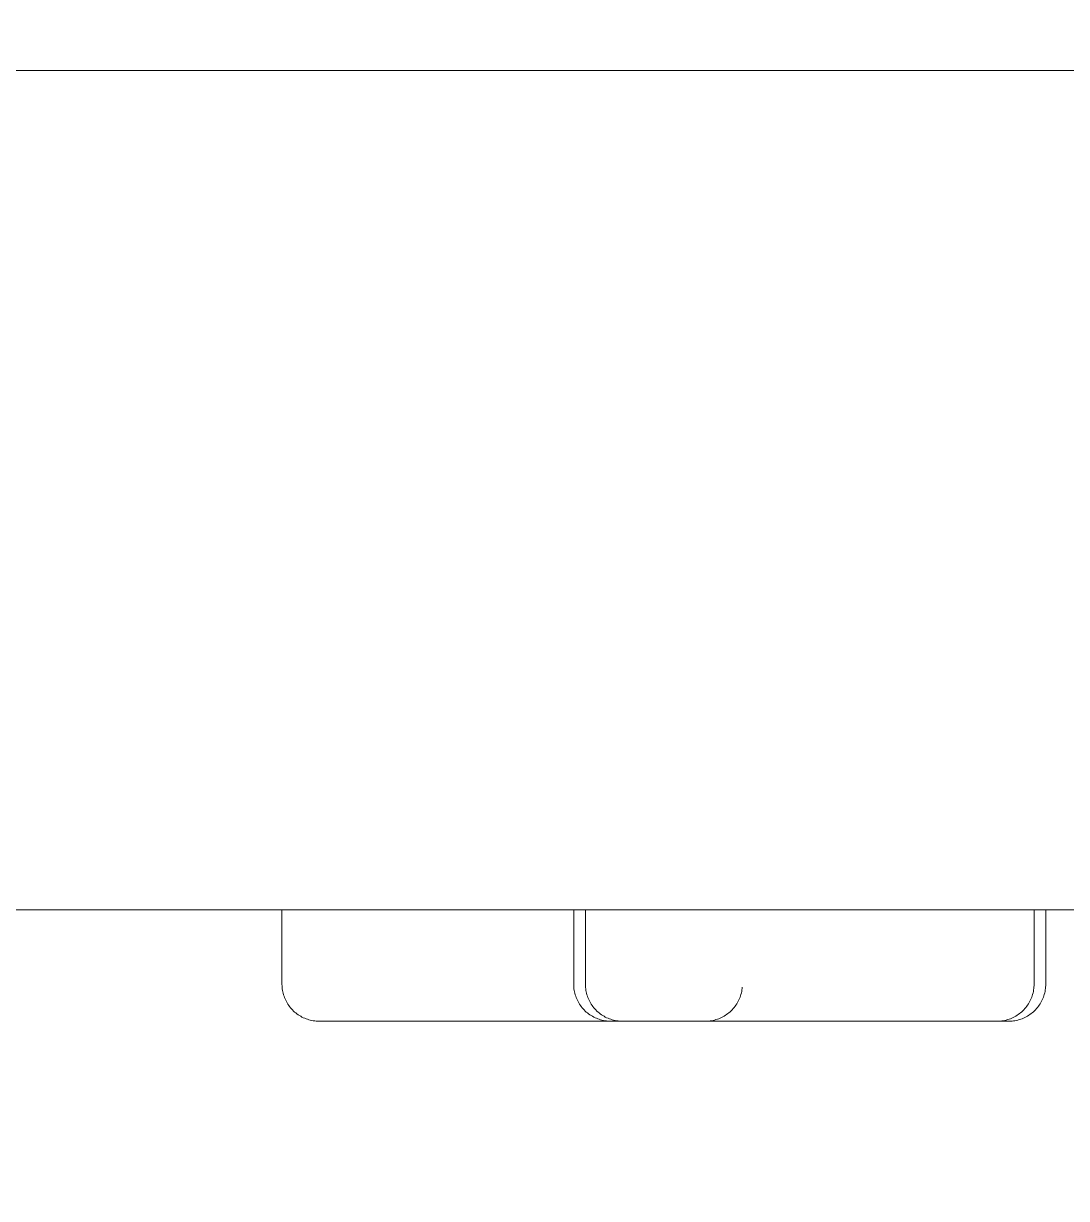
# Model space of a CAD drawing. Header units: metres. Extents: x 13415 to 21618, y 7657 to 10396.
# Drawn here: x 17719.02 to 17721.829, y 9337.57 to 9340.734 of the extents above; entities that cross this region are included whole.
import ezdxf

# ---------------------------------------------------------------- set-up
doc = ezdxf.new("R2010")
doc.units = ezdxf.units.M
doc.header["$LTSCALE"] = 0.2
doc.layers.add('02', color=2, linetype='Continuous')
doc.layers.add('A-GENM', color=2, linetype='Continuous', lineweight=9)

msp = doc.modelspace()

# ---------------------------------------------------------------- hatches: boundary and pattern name
at = {"layer": '02'}
h = msp.add_hatch(dxfattribs=at)
h.set_pattern_fill('ANGLE', color=1, scale=5)
h.set_pattern_definition([(0, (-6806.05, 3562.744), (0, 34.925), [25.4, -9.525]), (90, (-6806.05, 3562.744), (-34.925, 2e-15), [25.4, -9.525])])
h.paths.add_polyline_path([(17948.7938, 9438.521), (17688.7938, 9438.521), (17688.7938, 9148.521), (17948.7938, 9148.521)])

# ---------------------------------------------------------------- linework, layer by layer
at = {"layer": 'A-GENM'}
for p, q in [((17719.7162, 9338.3471), (17719.7162, 9338.1471)), ((17719.7162, 9338.3471), (17720.6739, 9338.3471)), ((17720.5018, 9338.3471), (17720.5018, 9338.1471)), ((17720.5018, 9338.3471), (17720.6202, 9338.3471)), ((17720.5332, 9338.3471), (17720.5332, 9338.1471)), ((17720.6202, 9338.3471), (17721.6234, 9338.3471)), ((17721.7429, 9338.3471), (17721.5715, 9338.3471)), ((17721.5715, 9338.3471), (17721.7429, 9338.3471)), ((17721.6078, 9338.3471), (17721.7429, 9338.3471)), ((17721.7418, 9338.1471), (17721.7418, 9338.3471)), ((17721.7732, 9338.1471), (17721.7732, 9338.3471)), ((17721.7732, 9338.1471), (17721.7732, 9338.3471))]:
    msp.add_line(p, q, dxfattribs=at)
at = {"layer": 'A-GENM', "flags": 128}
for points in [[(17718.757, 9340.6071), (17719.152, 9340.6071), (17719.5756, 9340.6071), (17720.0272, 9340.6071), (17720.5059, 9340.6071), (17721.0111, 9340.6071), (17721.5419, 9340.6071), (17722.0975, 9340.6071), (17722.6769, 9340.6071), (17723.2794, 9340.6071), (17723.9038, 9340.6071), (17724.5492, 9340.6071), (17725.2146, 9340.6071)], [(17724.7269, 9340.6071), (17724.076, 9340.6071), (17723.4458, 9340.6071), (17722.8373, 9340.6071), (17722.2516, 9340.6071), (17721.6894, 9340.6071), (17721.1519, 9340.6071), (17720.6397, 9340.6071), (17720.1537, 9340.6071), (17719.6948, 9340.6071), (17719.2636, 9340.6071), (17718.8608, 9340.6071)], [(17718.9784, 9338.3471), (17719.4062, 9338.3471), (17719.8621, 9338.3471), (17720.3455, 9338.3471), (17720.8556, 9338.3471), (17721.3915, 9338.3471), (17721.9525, 9338.3471), (17722.5376, 9338.3471), (17723.1459, 9338.3471), (17723.7763, 9338.3471), (17724.428, 9338.3471), (17725.0999, 9338.3471)], [(17719.7162, 9338.3471), (17719.5265, 9338.3471), (17719.0911, 9338.3471)], [(17722.6859, 9338.3471), (17722.1081, 9338.3471), (17721.7429, 9338.3471)], [(17719.8162, 9338.0471), (17719.8122, 9338.0472), (17719.8082, 9338.0474), (17719.8042, 9338.0478), (17719.8003, 9338.0484), (17719.7963, 9338.0491), (17719.7924, 9338.05), (17719.7886, 9338.051), (17719.7848, 9338.0522), (17719.781, 9338.0535), (17719.7773, 9338.055), (17719.7736, 9338.0566), (17719.77, 9338.0584), (17719.7665, 9338.0603), (17719.7631, 9338.0624), (17719.7597, 9338.0646), (17719.7565, 9338.0669), (17719.7533, 9338.0694), (17719.7503, 9338.0719), (17719.7473, 9338.0746), (17719.7445, 9338.0774), (17719.7417, 9338.0804), (17719.7391, 9338.0834), (17719.7366, 9338.0865), (17719.7343, 9338.0898), (17719.7321, 9338.0931), (17719.73, 9338.0965), (17719.728, 9338.1), (17719.7262, 9338.1035), (17719.7245, 9338.1072), (17719.723, 9338.1109), (17719.7216, 9338.1146), (17719.7204, 9338.1184), (17719.7193, 9338.1223), (17719.7184, 9338.1262), (17719.7177, 9338.1301), (17719.7171, 9338.1341), (17719.7166, 9338.1381), (17719.7163, 9338.142), (17719.7162, 9338.146), (17719.7162, 9338.1471)], [(17720.6018, 9338.0471), (17720.5978, 9338.0472), (17720.5938, 9338.0474), (17720.5898, 9338.0478), (17720.5858, 9338.0484), (17720.5819, 9338.0491), (17720.578, 9338.05), (17720.5741, 9338.051), (17720.5703, 9338.0522), (17720.5665, 9338.0535), (17720.5628, 9338.055), (17720.5592, 9338.0566), (17720.5556, 9338.0584), (17720.5521, 9338.0603), (17720.5487, 9338.0624), (17720.5453, 9338.0646), (17720.5421, 9338.0669), (17720.5389, 9338.0694), (17720.5358, 9338.0719), (17720.5329, 9338.0746), (17720.53, 9338.0774), (17720.5273, 9338.0804), (17720.5247, 9338.0834), (17720.5222, 9338.0865), (17720.5199, 9338.0898), (17720.5176, 9338.0931), (17720.5155, 9338.0965), (17720.5136, 9338.1), (17720.5118, 9338.1035), (17720.5101, 9338.1072), (17720.5086, 9338.1109), (17720.5072, 9338.1146), (17720.506, 9338.1184), (17720.5049, 9338.1223), (17720.504, 9338.1262), (17720.5032, 9338.1301), (17720.5026, 9338.1341), (17720.5022, 9338.1381), (17720.5019, 9338.142), (17720.5018, 9338.146), (17720.5018, 9338.1471)], [(17720.6018, 9338.0471), (17720.5978, 9338.0472), (17720.5938, 9338.0474), (17720.5898, 9338.0478), (17720.5858, 9338.0484), (17720.5819, 9338.0491), (17720.578, 9338.05), (17720.5741, 9338.051), (17720.5703, 9338.0522), (17720.5665, 9338.0535), (17720.5628, 9338.055), (17720.5592, 9338.0566), (17720.5556, 9338.0584), (17720.5521, 9338.0603), (17720.5487, 9338.0624), (17720.5453, 9338.0646), (17720.5421, 9338.0669), (17720.5389, 9338.0694), (17720.5358, 9338.0719), (17720.5329, 9338.0746), (17720.53, 9338.0774), (17720.5273, 9338.0804), (17720.5247, 9338.0834), (17720.5222, 9338.0865), (17720.5199, 9338.0898), (17720.5176, 9338.0931), (17720.5155, 9338.0965), (17720.5136, 9338.1), (17720.5118, 9338.1035), (17720.5101, 9338.1072), (17720.5086, 9338.1109), (17720.5072, 9338.1146), (17720.506, 9338.1184), (17720.5049, 9338.1223), (17720.504, 9338.1262), (17720.5032, 9338.1301), (17720.5026, 9338.1341), (17720.5022, 9338.1381)], [(17720.6332, 9338.0471), (17720.6292, 9338.0472), (17720.6252, 9338.0474), (17720.6212, 9338.0478), (17720.6173, 9338.0484), (17720.6133, 9338.0491), (17720.6094, 9338.05), (17720.6056, 9338.051), (17720.6018, 9338.0522), (17720.598, 9338.0535), (17720.5943, 9338.055), (17720.5906, 9338.0566), (17720.587, 9338.0584), (17720.5835, 9338.0603), (17720.5801, 9338.0624), (17720.5768, 9338.0646), (17720.5735, 9338.0669), (17720.5703, 9338.0694), (17720.5673, 9338.0719), (17720.5643, 9338.0746), (17720.5615, 9338.0774), (17720.5588, 9338.0804), (17720.5561, 9338.0834), (17720.5537, 9338.0865), (17720.5513, 9338.0898), (17720.5491, 9338.0931), (17720.547, 9338.0965), (17720.545, 9338.1), (17720.5432, 9338.1035), (17720.5415, 9338.1072), (17720.54, 9338.1109), (17720.5386, 9338.1146), (17720.5374, 9338.1184), (17720.5363, 9338.1223), (17720.5354, 9338.1262), (17720.5347, 9338.1301), (17720.5341, 9338.1341), (17720.5336, 9338.1381), (17720.5333, 9338.142), (17720.5332, 9338.146), (17720.5332, 9338.1471)], [(17720.6332, 9338.0471), (17720.6292, 9338.0472), (17720.6252, 9338.0474), (17720.6212, 9338.0478), (17720.6173, 9338.0484), (17720.6133, 9338.0491), (17720.6094, 9338.05), (17720.6056, 9338.051), (17720.6018, 9338.0522), (17720.598, 9338.0535), (17720.5943, 9338.055), (17720.5906, 9338.0566), (17720.587, 9338.0584), (17720.5835, 9338.0603), (17720.5801, 9338.0624), (17720.5768, 9338.0646), (17720.5735, 9338.0669), (17720.5703, 9338.0694), (17720.5673, 9338.0719), (17720.5643, 9338.0746), (17720.5615, 9338.0774), (17720.5588, 9338.0804), (17720.5561, 9338.0834), (17720.5537, 9338.0865), (17720.5513, 9338.0898), (17720.5491, 9338.0931), (17720.547, 9338.0965), (17720.545, 9338.1), (17720.5432, 9338.1035), (17720.5415, 9338.1072), (17720.54, 9338.1109), (17720.5386, 9338.1146), (17720.5374, 9338.1184), (17720.5363, 9338.1223), (17720.5354, 9338.1262), (17720.5347, 9338.1301), (17720.5341, 9338.1341), (17720.5336, 9338.1381)], [(17720.9559, 9338.1391), (17720.9555, 9338.1351), (17720.9549, 9338.1312), (17720.9542, 9338.1273), (17720.9533, 9338.1233), (17720.9523, 9338.1195), (17720.9511, 9338.1157), (17720.9498, 9338.1119), (17720.9483, 9338.1082), (17720.9467, 9338.1045), (17720.9449, 9338.1009), (17720.943, 9338.0974), (17720.9409, 9338.094), (17720.9387, 9338.0907), (17720.9364, 9338.0874), (17720.934, 9338.0842), (17720.9314, 9338.0812), (17720.9287, 9338.0782), (17720.9259, 9338.0754), (17720.923, 9338.0727), (17720.9199, 9338.07), (17720.9168, 9338.0676), (17720.9136, 9338.0652), (17720.9102, 9338.063), (17720.9068, 9338.0609), (17720.9033, 9338.0589), (17720.8998, 9338.0571), (17720.8961, 9338.0554), (17720.8924, 9338.0539), (17720.8887, 9338.0525), (17720.8849, 9338.0513), (17720.881, 9338.0502), (17720.8771, 9338.0493), (17720.8732, 9338.0486), (17720.8693, 9338.048), (17720.8653, 9338.0475), (17720.8613, 9338.0472), (17720.8573, 9338.0471), (17720.8562, 9338.0471)], [(17721.7418, 9338.1471), (17721.7417, 9338.1431), (17721.7415, 9338.1391), (17721.7411, 9338.1351), (17721.7405, 9338.1312), (17721.7398, 9338.1273), (17721.7389, 9338.1233), (17721.7379, 9338.1195), (17721.7367, 9338.1157), (17721.7354, 9338.1119), (17721.7339, 9338.1082), (17721.7322, 9338.1045), (17721.7305, 9338.1009), (17721.7286, 9338.0974), (17721.7265, 9338.094), (17721.7243, 9338.0907), (17721.722, 9338.0874), (17721.7195, 9338.0842), (17721.717, 9338.0812), (17721.7143, 9338.0782), (17721.7114, 9338.0754), (17721.7085, 9338.0727), (17721.7055, 9338.07), (17721.7024, 9338.0676), (17721.6991, 9338.0652), (17721.6958, 9338.063), (17721.6924, 9338.0609), (17721.6889, 9338.0589), (17721.6853, 9338.0571), (17721.6817, 9338.0554), (17721.678, 9338.0539), (17721.6743, 9338.0525), (17721.6704, 9338.0513), (17721.6666, 9338.0502), (17721.6627, 9338.0493), (17721.6588, 9338.0486), (17721.6548, 9338.048), (17721.6508, 9338.0475), (17721.6469, 9338.0472), (17721.6429, 9338.0471), (17721.6418, 9338.0471)], [(17721.7415, 9338.1391), (17721.7411, 9338.1351), (17721.7405, 9338.1312), (17721.7398, 9338.1273), (17721.7389, 9338.1233), (17721.7379, 9338.1195), (17721.7367, 9338.1157), (17721.7354, 9338.1119), (17721.7339, 9338.1082), (17721.7322, 9338.1045), (17721.7305, 9338.1009), (17721.7286, 9338.0974), (17721.7265, 9338.094), (17721.7243, 9338.0907), (17721.722, 9338.0874), (17721.7195, 9338.0842), (17721.717, 9338.0812), (17721.7143, 9338.0782), (17721.7114, 9338.0754), (17721.7085, 9338.0727), (17721.7055, 9338.07), (17721.7024, 9338.0676), (17721.6991, 9338.0652), (17721.6958, 9338.063), (17721.6924, 9338.0609), (17721.6889, 9338.0589), (17721.6853, 9338.0571), (17721.6817, 9338.0554), (17721.678, 9338.0539), (17721.6743, 9338.0525), (17721.6704, 9338.0513), (17721.6666, 9338.0502), (17721.6627, 9338.0493), (17721.6588, 9338.0486), (17721.6548, 9338.048), (17721.6508, 9338.0475), (17721.6469, 9338.0472), (17721.6429, 9338.0471), (17721.6418, 9338.0471)], [(17721.7732, 9338.1471), (17721.7731, 9338.1431), (17721.7729, 9338.1391), (17721.7725, 9338.1351), (17721.7719, 9338.1312), (17721.7712, 9338.1273), (17721.7704, 9338.1233), (17721.7693, 9338.1195), (17721.7681, 9338.1157), (17721.7668, 9338.1119), (17721.7653, 9338.1082), (17721.7637, 9338.1045), (17721.7619, 9338.1009), (17721.76, 9338.0974), (17721.7579, 9338.094), (17721.7558, 9338.0907), (17721.7534, 9338.0874), (17721.751, 9338.0842), (17721.7484, 9338.0812), (17721.7457, 9338.0782), (17721.7429, 9338.0754), (17721.74, 9338.0727), (17721.7369, 9338.07), (17721.7338, 9338.0676), (17721.7306, 9338.0652), (17721.7272, 9338.063), (17721.7238, 9338.0609), (17721.7203, 9338.0589), (17721.7168, 9338.0571), (17721.7132, 9338.0554), (17721.7095, 9338.0539), (17721.7057, 9338.0525), (17721.7019, 9338.0513), (17721.698, 9338.0502), (17721.6941, 9338.0493), (17721.6902, 9338.0486), (17721.6863, 9338.048), (17721.6823, 9338.0475), (17721.6783, 9338.0472), (17721.6743, 9338.0471), (17721.6732, 9338.0471)], [(17721.7732, 9338.1471), (17721.7731, 9338.1431), (17721.7729, 9338.1391), (17721.7725, 9338.1351), (17721.7719, 9338.1312), (17721.7712, 9338.1273), (17721.7704, 9338.1233), (17721.7693, 9338.1195), (17721.7681, 9338.1157), (17721.7668, 9338.1119), (17721.7653, 9338.1082), (17721.7637, 9338.1045), (17721.7619, 9338.1009), (17721.76, 9338.0974), (17721.7579, 9338.094), (17721.7558, 9338.0907), (17721.7534, 9338.0874), (17721.751, 9338.0842), (17721.7484, 9338.0812), (17721.7457, 9338.0782), (17721.7429, 9338.0754), (17721.74, 9338.0727), (17721.7369, 9338.07), (17721.7338, 9338.0676), (17721.7306, 9338.0652), (17721.7272, 9338.063), (17721.7238, 9338.0609), (17721.7203, 9338.0589), (17721.7168, 9338.0571), (17721.7132, 9338.0554), (17721.7095, 9338.0539), (17721.7057, 9338.0525), (17721.7019, 9338.0513), (17721.698, 9338.0502), (17721.6941, 9338.0493), (17721.6902, 9338.0486), (17721.6863, 9338.048), (17721.6823, 9338.0475), (17721.6783, 9338.0472), (17721.6743, 9338.0471), (17721.6732, 9338.0471)], [(17719.8162, 9338.0471), (17719.8166, 9338.0471), (17719.8179, 9338.0471), (17719.8199, 9338.0471), (17719.8229, 9338.0471), (17719.8266, 9338.0471), (17719.8311, 9338.0471), (17719.8365, 9338.0471), (17719.8426, 9338.0471), (17719.8495, 9338.0471), (17719.8573, 9338.0471), (17719.8657, 9338.0471), (17719.875, 9338.0471), (17719.8849, 9338.0471), (17719.8956, 9338.0471), (17719.907, 9338.0471), (17719.9191, 9338.0471), (17719.9319, 9338.0471), (17719.9453, 9338.0471), (17719.9593, 9338.0471), (17719.9739, 9338.0471), (17719.9891, 9338.0471), (17720.0049, 9338.0471), (17720.0212, 9338.0471), (17720.038, 9338.0471), (17720.0553, 9338.0471), (17720.073, 9338.0471), (17720.0911, 9338.0471), (17720.1097, 9338.0471), (17720.1286, 9338.0471), (17720.1478, 9338.0471), (17720.1673, 9338.0471), (17720.1871, 9338.0471), (17720.2072, 9338.0471), (17720.2274, 9338.0471), (17720.2478, 9338.0471), (17720.2684, 9338.0471), (17720.2891, 9338.0471), (17720.3098, 9338.0471), (17720.3306, 9338.0471), (17720.3514, 9338.0471), (17720.3722, 9338.0471), (17720.3929, 9338.0471), (17720.4135, 9338.0471), (17720.434, 9338.0471), (17720.4544, 9338.0471), (17720.4745, 9338.0471), (17720.4944, 9338.0471), (17720.5141, 9338.0471), (17720.5335, 9338.0471), (17720.5526, 9338.0471), (17720.5713, 9338.0471), (17720.5897, 9338.0471), (17720.6077, 9338.0471), (17720.6252, 9338.0471), (17720.6422, 9338.0471), (17720.6588, 9338.0471), (17720.6748, 9338.0471), (17720.6904, 9338.0471), (17720.7053, 9338.0471), (17720.7197, 9338.0471), (17720.7334, 9338.0471), (17720.7465, 9338.0471), (17720.7589, 9338.0471), (17720.7707, 9338.0471), (17720.7818, 9338.0471), (17720.7922, 9338.0471), (17720.8018, 9338.0471), (17720.8107, 9338.0471), (17720.8188, 9338.0471), (17720.8262, 9338.0471), (17720.8327, 9338.0471), (17720.8385, 9338.0471), (17720.8435, 9338.0471), (17720.8477, 9338.0471), (17720.851, 9338.0471), (17720.8535, 9338.0471), (17720.8552, 9338.0471), (17720.8561, 9338.0471)], [(17720.8562, 9338.0471), (17720.8558, 9338.0471), (17720.8545, 9338.0471), (17720.8525, 9338.0471), (17720.8496, 9338.0471), (17720.8458, 9338.0471), (17720.8413, 9338.0471), (17720.836, 9338.0471), (17720.8298, 9338.0471), (17720.8229, 9338.0471), (17720.8152, 9338.0471), (17720.8067, 9338.0471), (17720.7974, 9338.0471), (17720.7875, 9338.0471), (17720.7768, 9338.0471), (17720.7654, 9338.0471), (17720.7533, 9338.0471), (17720.7405, 9338.0471), (17720.7271, 9338.0471), (17720.7131, 9338.0471), (17720.6985, 9338.0471), (17720.6833, 9338.0471), (17720.6675, 9338.0471), (17720.6512, 9338.0471), (17720.6344, 9338.0471), (17720.6172, 9338.0471), (17720.5994, 9338.0471), (17720.5813, 9338.0471), (17720.5628, 9338.0471), (17720.5439, 9338.0471), (17720.5246, 9338.0471), (17720.5051, 9338.0471), (17720.4853, 9338.0471), (17720.4653, 9338.0471), (17720.445, 9338.0471), (17720.4246, 9338.0471), (17720.404, 9338.0471), (17720.3834, 9338.0471), (17720.3626, 9338.0471), (17720.3418, 9338.0471), (17720.321, 9338.0471), (17720.3003, 9338.0471), (17720.2795, 9338.0471), (17720.2589, 9338.0471), (17720.2384, 9338.0471), (17720.2181, 9338.0471), (17720.1979, 9338.0471), (17720.178, 9338.0471), (17720.1583, 9338.0471), (17720.1389, 9338.0471), (17720.1198, 9338.0471), (17720.1011, 9338.0471), (17720.0827, 9338.0471), (17720.0648, 9338.0471), (17720.0472, 9338.0471), (17720.0302, 9338.0471), (17720.0136, 9338.0471), (17719.9976, 9338.0471), (17719.9821, 9338.0471), (17719.9671, 9338.0471), (17719.9528, 9338.0471), (17719.939, 9338.0471), (17719.9259, 9338.0471), (17719.9135, 9338.0471), (17719.9017, 9338.0471), (17719.8906, 9338.0471), (17719.8803, 9338.0471), (17719.8706, 9338.0471), (17719.8617, 9338.0471), (17719.8536, 9338.0471), (17719.8463, 9338.0471), (17719.8397, 9338.0471), (17719.8339, 9338.0471), (17719.8289, 9338.0471), (17719.8248, 9338.0471), (17719.8214, 9338.0471), (17719.8189, 9338.0471), (17719.8172, 9338.0471), (17719.8163, 9338.0471)], [(17720.6018, 9338.0471), (17720.6022, 9338.0471), (17720.6034, 9338.0471), (17720.6055, 9338.0471), (17720.6084, 9338.0471), (17720.6121, 9338.0471), (17720.6167, 9338.0471), (17720.622, 9338.0471), (17720.6282, 9338.0471), (17720.6351, 9338.0471), (17720.6428, 9338.0471), (17720.6513, 9338.0471), (17720.6605, 9338.0471), (17720.6705, 9338.0471), (17720.6812, 9338.0471), (17720.6926, 9338.0471), (17720.7011, 9338.0471)], [(17720.6018, 9338.0471), (17720.6022, 9338.0471), (17720.6034, 9338.0471), (17720.6055, 9338.0471), (17720.6084, 9338.0471), (17720.6121, 9338.0471), (17720.6167, 9338.0471), (17720.622, 9338.0471), (17720.6282, 9338.0471), (17720.6351, 9338.0471), (17720.6428, 9338.0471), (17720.6513, 9338.0471), (17720.6605, 9338.0471), (17720.6705, 9338.0471), (17720.6812, 9338.0471), (17720.6926, 9338.0471), (17720.7047, 9338.0471), (17720.7174, 9338.0471), (17720.7308, 9338.0471), (17720.7449, 9338.0471), (17720.7595, 9338.0471), (17720.7747, 9338.0471), (17720.7905, 9338.0471), (17720.8067, 9338.0471), (17720.8235, 9338.0471), (17720.8408, 9338.0471), (17720.8585, 9338.0471), (17720.8767, 9338.0471), (17720.8952, 9338.0471), (17720.9141, 9338.0471), (17720.9333, 9338.0471), (17720.9529, 9338.0471), (17720.9727, 9338.0471), (17720.9927, 9338.0471), (17721.013, 9338.0471), (17721.0334, 9338.0471), (17721.054, 9338.0471), (17721.0746, 9338.0471), (17721.0954, 9338.0471), (17721.1162, 9338.0471), (17721.137, 9338.0471), (17721.1577, 9338.0471), (17721.1784, 9338.0471), (17721.1991, 9338.0471), (17721.2196, 9338.0471), (17721.2399, 9338.0471), (17721.2601, 9338.0471), (17721.28, 9338.0471), (17721.2997, 9338.0471), (17721.3191, 9338.0471), (17721.3382, 9338.0471), (17721.3569, 9338.0471), (17721.3753, 9338.0471), (17721.3932, 9338.0471), (17721.4107, 9338.0471), (17721.4278, 9338.0471), (17721.4444, 9338.0471), (17721.4604, 9338.0471), (17721.4759, 9338.0471), (17721.4909, 9338.0471), (17721.5052, 9338.0471), (17721.519, 9338.0471), (17721.5321, 9338.0471), (17721.5425, 9338.0471)], [(17720.7011, 9338.0471), (17720.6892, 9338.0471), (17720.678, 9338.0471), (17720.6675, 9338.0471), (17720.6578, 9338.0471), (17720.6487, 9338.0471), (17720.6405, 9338.0471), (17720.633, 9338.0471), (17720.6263, 9338.0471), (17720.6204, 9338.0471), (17720.6153, 9338.0471), (17720.611, 9338.0471), (17720.6075, 9338.0471), (17720.6048, 9338.0471), (17720.603, 9338.0471), (17720.602, 9338.0471)], [(17721.5425, 9338.0471), (17721.5299, 9338.0471), (17721.5167, 9338.0471), (17721.5028, 9338.0471), (17721.4884, 9338.0471), (17721.4734, 9338.0471), (17721.4578, 9338.0471), (17721.4416, 9338.0471), (17721.425, 9338.0471), (17721.4078, 9338.0471), (17721.3902, 9338.0471), (17721.3722, 9338.0471), (17721.3538, 9338.0471), (17721.335, 9338.0471), (17721.3158, 9338.0471), (17721.2964, 9338.0471), (17721.2767, 9338.0471), (17721.2567, 9338.0471), (17721.2365, 9338.0471), (17721.2161, 9338.0471), (17721.1956, 9338.0471), (17721.175, 9338.0471), (17721.1542, 9338.0471), (17721.1335, 9338.0471), (17721.1127, 9338.0471), (17721.0919, 9338.0471), (17721.0711, 9338.0471), (17721.0505, 9338.0471), (17721.0299, 9338.0471), (17721.0096, 9338.0471), (17720.9893, 9338.0471), (17720.9693, 9338.0471), (17720.9496, 9338.0471), (17720.9301, 9338.0471), (17720.9109, 9338.0471), (17720.8921, 9338.0471), (17720.8736, 9338.0471), (17720.8555, 9338.0471), (17720.8379, 9338.0471), (17720.8207, 9338.0471), (17720.804, 9338.0471), (17720.7878, 9338.0471), (17720.7721, 9338.0471), (17720.757, 9338.0471), (17720.7425, 9338.0471), (17720.7285, 9338.0471), (17720.7152, 9338.0471), (17720.7026, 9338.0471), (17720.6906, 9338.0471), (17720.6794, 9338.0471), (17720.6688, 9338.0471), (17720.6589, 9338.0471), (17720.6498, 9338.0471), (17720.6415, 9338.0471), (17720.6339, 9338.0471), (17720.6271, 9338.0471), (17720.6211, 9338.0471), (17720.6159, 9338.0471), (17720.6115, 9338.0471), (17720.6079, 9338.0471), (17720.6051, 9338.0471), (17720.6032, 9338.0471), (17720.6021, 9338.0471)], [(17720.6332, 9338.0471), (17720.6336, 9338.0471), (17720.6349, 9338.0471), (17720.637, 9338.0471), (17720.6399, 9338.0471), (17720.6436, 9338.0471), (17720.6481, 9338.0471), (17720.6535, 9338.0471), (17720.6587, 9338.0471)], [(17720.6332, 9338.0471), (17720.6336, 9338.0471), (17720.6349, 9338.0471), (17720.637, 9338.0471), (17720.6399, 9338.0471), (17720.6436, 9338.0471), (17720.6481, 9338.0471), (17720.6535, 9338.0471), (17720.6596, 9338.0471), (17720.6666, 9338.0471), (17720.6743, 9338.0471), (17720.6827, 9338.0471), (17720.692, 9338.0471), (17720.702, 9338.0471), (17720.7126, 9338.0471), (17720.724, 9338.0471), (17720.7361, 9338.0471), (17720.7489, 9338.0471), (17720.7623, 9338.0471), (17720.7763, 9338.0471), (17720.7909, 9338.0471), (17720.8061, 9338.0471), (17720.8219, 9338.0471), (17720.8382, 9338.0471), (17720.855, 9338.0471), (17720.8723, 9338.0471), (17720.89, 9338.0471), (17720.9081, 9338.0471), (17720.9267, 9338.0471), (17720.9456, 9338.0471), (17720.9648, 9338.0471), (17720.9843, 9338.0471), (17721.0041, 9338.0471), (17721.0242, 9338.0471), (17721.0444, 9338.0471), (17721.0648, 9338.0471), (17721.0854, 9338.0471), (17721.1061, 9338.0471), (17721.1268, 9338.0471), (17721.1476, 9338.0471), (17721.1684, 9338.0471), (17721.1892, 9338.0471), (17721.2099, 9338.0471), (17721.2305, 9338.0471), (17721.251, 9338.0471), (17721.2714, 9338.0471), (17721.2915, 9338.0471), (17721.3115, 9338.0471), (17721.3311, 9338.0471), (17721.3505, 9338.0471), (17721.3696, 9338.0471), (17721.3883, 9338.0471), (17721.4067, 9338.0471), (17721.4247, 9338.0471), (17721.4422, 9338.0471), (17721.4592, 9338.0471), (17721.4758, 9338.0471), (17721.4919, 9338.0471), (17721.5074, 9338.0471), (17721.5223, 9338.0471), (17721.5367, 9338.0471), (17721.5504, 9338.0471), (17721.5635, 9338.0471), (17721.576, 9338.0471), (17721.5877, 9338.0471), (17721.5988, 9338.0471), (17721.6092, 9338.0471), (17721.6188, 9338.0471), (17721.6277, 9338.0471), (17721.6358, 9338.0471), (17721.6432, 9338.0471), (17721.6478, 9338.0471)], [(17721.6478, 9338.0471), (17721.6409, 9338.0471), (17721.6333, 9338.0471), (17721.625, 9338.0471), (17721.6158, 9338.0471), (17721.606, 9338.0471), (17721.5954, 9338.0471), (17721.5841, 9338.0471), (17721.5721, 9338.0471), (17721.5595, 9338.0471), (17721.5462, 9338.0471), (17721.5322, 9338.0471), (17721.5177, 9338.0471), (17721.5026, 9338.0471), (17721.4869, 9338.0471), (17721.4707, 9338.0471), (17721.4539, 9338.0471), (17721.4367, 9338.0471), (17721.4191, 9338.0471), (17721.401, 9338.0471), (17721.3825, 9338.0471), (17721.3637, 9338.0471), (17721.3445, 9338.0471), (17721.325, 9338.0471), (17721.3052, 9338.0471), (17721.2852, 9338.0471), (17721.265, 9338.0471), (17721.2446, 9338.0471), (17721.224, 9338.0471), (17721.2034, 9338.0471), (17721.1827, 9338.0471), (17721.1619, 9338.0471), (17721.1411, 9338.0471), (17721.1203, 9338.0471), (17721.0996, 9338.0471), (17721.0789, 9338.0471), (17721.0584, 9338.0471), (17721.038, 9338.0471), (17721.0178, 9338.0471), (17720.9979, 9338.0471), (17720.9782, 9338.0471), (17720.9587, 9338.0471), (17720.9396, 9338.0471), (17720.9208, 9338.0471), (17720.9024, 9338.0471), (17720.8844, 9338.0471), (17720.8668, 9338.0471), (17720.8497, 9338.0471), (17720.833, 9338.0471), (17720.8169, 9338.0471), (17720.8013, 9338.0471), (17720.7863, 9338.0471), (17720.7718, 9338.0471), (17720.758, 9338.0471), (17720.7448, 9338.0471), (17720.7323, 9338.0471), (17720.7204, 9338.0471), (17720.7092, 9338.0471), (17720.6987, 9338.0471), (17720.689, 9338.0471), (17720.68, 9338.0471), (17720.6718, 9338.0471), (17720.6643, 9338.0471), (17720.6576, 9338.0471), (17720.6517, 9338.0471), (17720.6466, 9338.0471), (17720.6423, 9338.0471), (17720.6389, 9338.0471), (17720.6362, 9338.0471), (17720.6344, 9338.0471), (17720.6334, 9338.0471)], [(17720.6587, 9338.0471), (17720.6526, 9338.0471), (17720.6474, 9338.0471), (17720.643, 9338.0471), (17720.6394, 9338.0471), (17720.6366, 9338.0471), (17720.6346, 9338.0471), (17720.6335, 9338.0471)], [(17720.6587, 9338.0471), (17720.6655, 9338.0471), (17720.6731, 9338.0471), (17720.6815, 9338.0471), (17720.6906, 9338.0471), (17720.7004, 9338.0471), (17720.711, 9338.0471), (17720.7223, 9338.0471), (17720.7343, 9338.0471), (17720.747, 9338.0471), (17720.7603, 9338.0471), (17720.7742, 9338.0471), (17720.7888, 9338.0471), (17720.8039, 9338.0471), (17720.8196, 9338.0471), (17720.8358, 9338.0471), (17720.8525, 9338.0471), (17720.8697, 9338.0471), (17720.8874, 9338.0471), (17720.9055, 9338.0471), (17720.9239, 9338.0471), (17720.9428, 9338.0471), (17720.962, 9338.0471), (17720.9815, 9338.0471), (17721.0012, 9338.0471), (17721.0212, 9338.0471), (17721.0414, 9338.0471), (17721.0618, 9338.0471), (17721.0824, 9338.0471), (17721.103, 9338.0471), (17721.1238, 9338.0471), (17721.1446, 9338.0471), (17721.1654, 9338.0471), (17721.1861, 9338.0471), (17721.2069, 9338.0471), (17721.2275, 9338.0471), (17721.248, 9338.0471), (17721.2684, 9338.0471), (17721.2886, 9338.0471), (17721.3086, 9338.0471), (17721.3283, 9338.0471), (17721.3477, 9338.0471), (17721.3668, 9338.0471), (17721.3856, 9338.0471), (17721.4041, 9338.0471), (17721.4221, 9338.0471), (17721.4397, 9338.0471), (17721.4568, 9338.0471), (17721.4734, 9338.0471), (17721.4895, 9338.0471), (17721.5051, 9338.0471), (17721.5202, 9338.0471), (17721.5346, 9338.0471), (17721.5484, 9338.0471), (17721.5616, 9338.0471), (17721.5742, 9338.0471), (17721.586, 9338.0471), (17721.5972, 9338.0471), (17721.6077, 9338.0471), (17721.6174, 9338.0471), (17721.6264, 9338.0471), (17721.6347, 9338.0471), (17721.6421, 9338.0471), (17721.6488, 9338.0471), (17721.6547, 9338.0471), (17721.6598, 9338.0471), (17721.6641, 9338.0471), (17721.6676, 9338.0471), (17721.6702, 9338.0471), (17721.672, 9338.0471), (17721.673, 9338.0471)], [(17721.6732, 9338.0471), (17721.6728, 9338.0471), (17721.6716, 9338.0471), (17721.6695, 9338.0471), (17721.6666, 9338.0471), (17721.6629, 9338.0471), (17721.6583, 9338.0471), (17721.653, 9338.0471), (17721.6468, 9338.0471), (17721.6399, 9338.0471), (17721.6322, 9338.0471), (17721.6237, 9338.0471), (17721.6145, 9338.0471), (17721.6045, 9338.0471), (17721.5938, 9338.0471), (17721.5824, 9338.0471), (17721.5703, 9338.0471), (17721.5576, 9338.0471), (17721.5442, 9338.0471), (17721.5301, 9338.0471), (17721.5155, 9338.0471), (17721.5003, 9338.0471), (17721.4845, 9338.0471), (17721.4682, 9338.0471), (17721.4514, 9338.0471), (17721.4342, 9338.0471), (17721.4165, 9338.0471), (17721.3983, 9338.0471), (17721.3798, 9338.0471), (17721.3609, 9338.0471), (17721.3416, 9338.0471), (17721.3221, 9338.0471), (17721.3023, 9338.0471), (17721.2823, 9338.0471), (17721.262, 9338.0471), (17721.2416, 9338.0471), (17721.221, 9338.0471), (17721.2004, 9338.0471), (17721.1796, 9338.0471), (17721.1588, 9338.0471), (17721.138, 9338.0471), (17721.1173, 9338.0471), (17721.0965, 9338.0471), (17721.0759, 9338.0471), (17721.0554, 9338.0471), (17721.0351, 9338.0471), (17721.0149, 9338.0471), (17720.995, 9338.0471), (17720.9753, 9338.0471), (17720.9559, 9338.0471), (17720.9368, 9338.0471), (17720.9181, 9338.0471), (17720.8997, 9338.0471), (17720.8818, 9338.0471), (17720.8643, 9338.0471), (17720.8472, 9338.0471), (17720.8306, 9338.0471), (17720.8146, 9338.0471), (17720.7991, 9338.0471), (17720.7841, 9338.0471), (17720.7698, 9338.0471), (17720.756, 9338.0471), (17720.7429, 9338.0471), (17720.7305, 9338.0471), (17720.7187, 9338.0471), (17720.7076, 9338.0471), (17720.6973, 9338.0471), (17720.6876, 9338.0471), (17720.6787, 9338.0471), (17720.6706, 9338.0471), (17720.6633, 9338.0471), (17720.6587, 9338.0471)], [(17720.7011, 9338.0471), (17720.7136, 9338.0471), (17720.7269, 9338.0471), (17720.7407, 9338.0471), (17720.7552, 9338.0471), (17720.7702, 9338.0471), (17720.7858, 9338.0471), (17720.8019, 9338.0471), (17720.8186, 9338.0471), (17720.8357, 9338.0471), (17720.8533, 9338.0471), (17720.8713, 9338.0471), (17720.8898, 9338.0471), (17720.9086, 9338.0471), (17720.9277, 9338.0471), (17720.9471, 9338.0471), (17720.9669, 9338.0471), (17720.9868, 9338.0471), (17721.007, 9338.0471), (17721.0274, 9338.0471), (17721.0479, 9338.0471), (17721.0686, 9338.0471), (17721.0893, 9338.0471), (17721.1101, 9338.0471), (17721.1309, 9338.0471), (17721.1517, 9338.0471), (17721.1724, 9338.0471), (17721.1931, 9338.0471), (17721.2136, 9338.0471), (17721.234, 9338.0471), (17721.2542, 9338.0471), (17721.2742, 9338.0471), (17721.294, 9338.0471), (17721.3135, 9338.0471), (17721.3326, 9338.0471), (17721.3515, 9338.0471), (17721.3699, 9338.0471), (17721.388, 9338.0471), (17721.4057, 9338.0471), (17721.4229, 9338.0471), (17721.4396, 9338.0471), (17721.4558, 9338.0471), (17721.4715, 9338.0471), (17721.4866, 9338.0471), (17721.5011, 9338.0471), (17721.515, 9338.0471), (17721.5283, 9338.0471), (17721.5409, 9338.0471), (17721.5529, 9338.0471), (17721.5642, 9338.0471), (17721.5748, 9338.0471), (17721.5846, 9338.0471), (17721.5937, 9338.0471), (17721.6021, 9338.0471), (17721.6097, 9338.0471), (17721.6165, 9338.0471), (17721.6225, 9338.0471), (17721.6277, 9338.0471), (17721.6321, 9338.0471), (17721.6357, 9338.0471), (17721.6384, 9338.0471), (17721.6404, 9338.0471), (17721.6415, 9338.0471)], [(17721.6418, 9338.0471), (17721.6414, 9338.0471), (17721.6401, 9338.0471), (17721.638, 9338.0471), (17721.6351, 9338.0471), (17721.6314, 9338.0471), (17721.6269, 9338.0471), (17721.6215, 9338.0471), (17721.6154, 9338.0471), (17721.6084, 9338.0471), (17721.6007, 9338.0471), (17721.5922, 9338.0471), (17721.583, 9338.0471), (17721.573, 9338.0471), (17721.5623, 9338.0471), (17721.5509, 9338.0471), (17721.5389, 9338.0471), (17721.5261, 9338.0471), (17721.5127, 9338.0471), (17721.4987, 9338.0471), (17721.4841, 9338.0471), (17721.4689, 9338.0471), (17721.4531, 9338.0471), (17721.4368, 9338.0471), (17721.42, 9338.0471), (17721.4027, 9338.0471), (17721.385, 9338.0471), (17721.3669, 9338.0471), (17721.3483, 9338.0471), (17721.3294, 9338.0471), (17721.3102, 9338.0471), (17721.2907, 9338.0471), (17721.2709, 9338.0471), (17721.2508, 9338.0471), (17721.2306, 9338.0471), (17721.2102, 9338.0471), (17721.1896, 9338.0471), (17721.1689, 9338.0471), (17721.1482, 9338.0471), (17721.1274, 9338.0471), (17721.1066, 9338.0471), (17721.0858, 9338.0471), (17721.0651, 9338.0471), (17721.0445, 9338.0471), (17721.024, 9338.0471), (17721.0036, 9338.0471), (17720.9835, 9338.0471), (17720.9635, 9338.0471), (17720.9439, 9338.0471), (17720.9245, 9338.0471), (17720.9054, 9338.0471), (17720.8866, 9338.0471), (17720.8683, 9338.0471), (17720.8503, 9338.0471), (17720.8328, 9338.0471), (17720.8158, 9338.0471), (17720.7992, 9338.0471), (17720.7831, 9338.0471), (17720.7676, 9338.0471), (17720.7527, 9338.0471), (17720.7383, 9338.0471), (17720.7246, 9338.0471), (17720.7115, 9338.0471), (17720.7011, 9338.0471)], [(17721.6418, 9338.0471), (17721.6414, 9338.0471), (17721.6401, 9338.0471), (17721.638, 9338.0471), (17721.6351, 9338.0471), (17721.6314, 9338.0471), (17721.6269, 9338.0471), (17721.6215, 9338.0471), (17721.6154, 9338.0471), (17721.6084, 9338.0471), (17721.6007, 9338.0471), (17721.5922, 9338.0471), (17721.583, 9338.0471), (17721.573, 9338.0471), (17721.5623, 9338.0471), (17721.5509, 9338.0471), (17721.5425, 9338.0471)], [(17721.5425, 9338.0471), (17721.5543, 9338.0471), (17721.5655, 9338.0471), (17721.576, 9338.0471), (17721.5858, 9338.0471), (17721.5948, 9338.0471), (17721.6031, 9338.0471), (17721.6105, 9338.0471), (17721.6173, 9338.0471), (17721.6232, 9338.0471), (17721.6283, 9338.0471), (17721.6326, 9338.0471), (17721.6361, 9338.0471), (17721.6387, 9338.0471), (17721.6406, 9338.0471), (17721.6416, 9338.0471)], [(17721.6732, 9338.0471), (17721.6728, 9338.0471), (17721.6716, 9338.0471), (17721.6695, 9338.0471), (17721.6666, 9338.0471), (17721.6629, 9338.0471), (17721.6583, 9338.0471), (17721.653, 9338.0471), (17721.6478, 9338.0471)], [(17721.6478, 9338.0471), (17721.6538, 9338.0471), (17721.659, 9338.0471), (17721.6634, 9338.0471), (17721.6671, 9338.0471), (17721.6698, 9338.0471), (17721.6718, 9338.0471), (17721.6729, 9338.0471)]]:
    msp.add_lwpolyline(points, dxfattribs=at)

doc.saveas('drawing.dxf')
